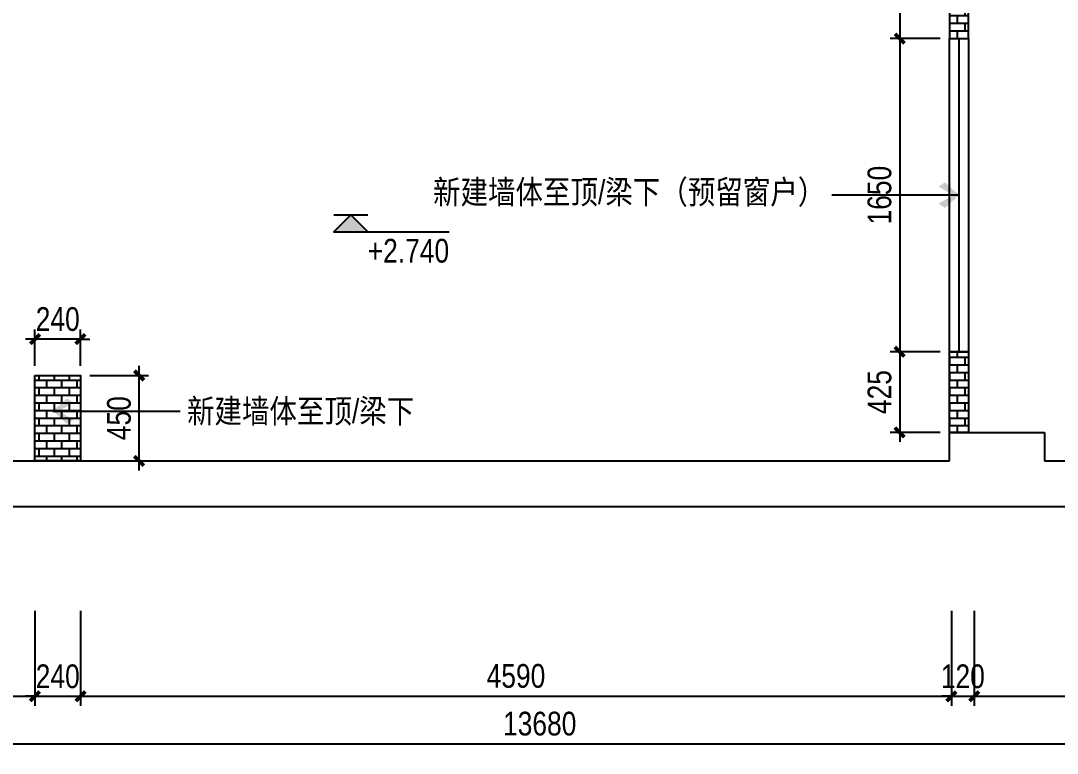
# Model space of a CAD drawing. Extents: x 160245 to 405305, y -111140 to 232735.
# Drawn here: x 319581 to 325044, y 75693 to 79552 of the extents above; entities that cross this region are included whole.
import ezdxf
from ezdxf.enums import TextEntityAlignment as Align

# ---------------------------------------------------------------- set-up
doc = ezdxf.new("R2010")
doc.units = 0
doc.header["$LTSCALE"] = 10
doc.header["$MEASUREMENT"] = 0
doc.layers.get('Defpoints').update_dxf_attribs({"color": 229})
for name, color, linetype in [('P-floorpat地面', 8, 'Continuous'), ('P-N wall 新建隔墙2', 241, 'Continuous'), ('P-O wall 原始墙体', 245, 'Continuous'), ('P-o 原建筑尺寸', 8, 'Continuous')]:
    doc.layers.add(name, color=color, linetype=linetype)
doc.styles.add('PDC DIM', font='PMingLiU-ExtB.ttf', dxfattribs={"width": 0.85})
doc.styles.add('Xref-标准套房C$0$黑体', font='simhei.ttf')
doc.dimstyles.new('PDC-A2', dxfattribs={"dimscale": 0, "dimtxt": 2.5, "dimasz": 1, "dimexe": 1, "dimexo": 1, "dimgap": 0.7, "dimtad": 1, "dimdec": 0, "dimtxsty": 'PDC DIM', "dimblk": 'ARCHTICK', "dimcen": 1, "dimdle": 1, "dimclrd": 8, "dimclre": 8, "dimclrt": 9, "dimadec": 0, "dimazin": 0, "dimtfac": 1, "dimtdec": 0, "dimtix": 1, "dimtmove": 2, "dimatfit": 3, "dimldrblk": 'PDC A2 T R', "dimfxl": 10, "dimfxlon": 1, "dimarcsym": 0})
pattern_1 = [(0, (9438.613, 385738.773), (0, 40), []), (90, (9438.613, 385738.773), (-40, 40), [40, -40])]

# ---------------------------------------------------------------- blocks, each defined once
blk = doc.blocks.new('_ArchTick')
at = {"color": 0, "linetype": 'ByBlock', "const_width": 0.4}
blk.add_lwpolyline([(-0.5, -0.5), (0.5, 0.5)], dxfattribs=at)
blk = doc.blocks.new('*D1548')
at = {"layer": 'Defpoints', "color": 0}
for p in [(319656.5, 76493), (319896.5, 76493), (319896.5, 75993)]:
    blk.add_point(p, dxfattribs=at)
at = {"layer": 'P-o 原建筑尺寸', "color": 8, "lineweight": -2}
for p, q in [((319656.5, 76443), (319656.5, 75943)), ((319896.5, 76443), (319896.5, 75943)), ((319656.5, 75993), (319606.5, 75993)), ((319656.5, 75993), (319896.5, 75993)), ((319896.5, 75993), (319946.5, 75993))]:
    blk.add_line(p, q, dxfattribs=at)
at = {"layer": 'P-o 原建筑尺寸', "color": 8, "lineweight": -2, "xscale": 50, "yscale": 50, "zscale": 50}
blk.add_blockref('_ArchTick', (319656.5, 75993), dxfattribs=at)
at = {"layer": 'P-o 原建筑尺寸', "color": 8, "lineweight": -2, "xscale": 50, "yscale": 50, "zscale": 50, "rotation": 180}
blk.add_blockref('_ArchTick', (319896.5, 75993), dxfattribs=at)
at = {"layer": 'P-o 原建筑尺寸', "color": 9, "insert": (319776.5, 76097.6), "char_height": 125, "attachment_point": 5, "style": 'PDC DIM'}
blk.add_mtext('240', dxfattribs=at)
blk = doc.blocks.new('PDC A2 T R')
at = {"color": 0, "linetype": 'ByBlock'}
blk.add_line((0, 0), (-2, 0), dxfattribs=at)
for points in [[(-2.15, 0.89), (-1.49, 1.35), (-0.6, 0), (0, 0)], [(-2.15, -0.89), (-1.49, -1.35), (-0.6, 0), (0, 0)]]:
    blk.add_solid(points, dxfattribs=at)
blk = doc.blocks.new('*D1549')
at = {"layer": 'Defpoints', "color": 0}
for p in [(319896.5, 76493), (324486.5, 76493), (324486.5, 75993)]:
    blk.add_point(p, dxfattribs=at)
at = {"layer": 'P-o 原建筑尺寸', "color": 8, "lineweight": -2}
for p, q in [((319896.5, 76443), (319896.5, 75943)), ((324486.5, 76443), (324486.5, 75943)), ((319846.5, 75993), (324536.5, 75993))]:
    blk.add_line(p, q, dxfattribs=at)
at = {"layer": 'P-o 原建筑尺寸', "color": 8, "lineweight": -2, "xscale": 50, "yscale": 50, "zscale": 50, "rotation": 180}
blk.add_blockref('_ArchTick', (319896.5, 75993), dxfattribs=at)
at = {"layer": 'P-o 原建筑尺寸', "color": 8, "lineweight": -2, "xscale": 50, "yscale": 50, "zscale": 50}
blk.add_blockref('_ArchTick', (324486.5, 75993), dxfattribs=at)
at = {"layer": 'P-o 原建筑尺寸', "color": 9, "insert": (322191.5, 76099.6), "char_height": 125, "attachment_point": 5, "style": 'PDC DIM'}
blk.add_mtext('4590', dxfattribs=at)
blk = doc.blocks.new('*D1553')
at = {"layer": 'Defpoints', "color": 0}
for p in [(315476.5, 76493), (329156.5, 76418), (329156.5, 75743)]:
    blk.add_point(p, dxfattribs=at)
at = {"layer": 'P-o 原建筑尺寸', "color": 8, "lineweight": -2}
for p, q in [((315476.5, 76243), (315476.5, 75693)), ((329156.5, 76243), (329156.5, 75693)), ((315426.5, 75743), (329206.5, 75743))]:
    blk.add_line(p, q, dxfattribs=at)
at = {"layer": 'P-o 原建筑尺寸', "color": 8, "lineweight": -2, "xscale": 50, "yscale": 50, "zscale": 50, "rotation": 180}
blk.add_blockref('_ArchTick', (315476.5, 75743), dxfattribs=at)
at = {"layer": 'P-o 原建筑尺寸', "color": 8, "lineweight": -2, "xscale": 50, "yscale": 50, "zscale": 50}
blk.add_blockref('_ArchTick', (329156.5, 75743), dxfattribs=at)
at = {"layer": 'P-o 原建筑尺寸', "color": 9, "insert": (322316.5, 75848.4), "char_height": 125, "attachment_point": 5, "style": 'PDC DIM'}
blk.add_mtext('13680', dxfattribs=at)
blk = doc.blocks.new('*D1556')
at = {"layer": 'Defpoints', "color": 0}
for p in [(324486.5, 76493), (324606.5, 76493), (324606.5, 75993)]:
    blk.add_point(p, dxfattribs=at)
at = {"layer": 'P-o 原建筑尺寸', "color": 8, "lineweight": -2}
for p, q in [((324486.5, 76443), (324486.5, 75943)), ((324606.5, 76443), (324606.5, 75943)), ((324486.5, 75993), (324436.5, 75993)), ((324486.5, 75993), (324606.5, 75993)), ((324606.5, 75993), (324656.5, 75993))]:
    blk.add_line(p, q, dxfattribs=at)
at = {"layer": 'P-o 原建筑尺寸', "color": 8, "lineweight": -2, "xscale": 50, "yscale": 50, "zscale": 50}
blk.add_blockref('_ArchTick', (324486.5, 75993), dxfattribs=at)
at = {"layer": 'P-o 原建筑尺寸', "color": 8, "lineweight": -2, "xscale": 50, "yscale": 50, "zscale": 50, "rotation": 180}
blk.add_blockref('_ArchTick', (324606.5, 75993), dxfattribs=at)
at = {"layer": 'P-o 原建筑尺寸', "color": 9, "insert": (324546.5, 76097.6), "char_height": 125, "attachment_point": 5, "style": 'PDC DIM'}
blk.add_mtext('120', dxfattribs=at)
blk = doc.blocks.new('*D1557')
at = {"layer": 'Defpoints', "color": 0}
for p in [(324606.5, 76493), (327786.5, 76493), (327786.5, 75993)]:
    blk.add_point(p, dxfattribs=at)
at = {"layer": 'P-o 原建筑尺寸', "color": 8, "lineweight": -2}
for p, q in [((324606.5, 76443), (324606.5, 75943)), ((327786.5, 76443), (327786.5, 75943)), ((324556.5, 75993), (327836.5, 75993))]:
    blk.add_line(p, q, dxfattribs=at)
at = {"layer": 'P-o 原建筑尺寸', "color": 8, "lineweight": -2, "xscale": 50, "yscale": 50, "zscale": 50, "rotation": 180}
blk.add_blockref('_ArchTick', (324606.5, 75993), dxfattribs=at)
at = {"layer": 'P-o 原建筑尺寸', "color": 8, "lineweight": -2, "xscale": 50, "yscale": 50, "zscale": 50}
blk.add_blockref('_ArchTick', (327786.5, 75993), dxfattribs=at)
at = {"layer": 'P-o 原建筑尺寸', "color": 9, "insert": (326196.5, 76097.6), "char_height": 125, "attachment_point": 5, "style": 'PDC DIM'}
blk.add_mtext('3180', dxfattribs=at)
blk = doc.blocks.new('*D1563')
at = {"layer": 'Defpoints', "color": 0}
for p in [(318086.5, 76493), (319656.5, 76493), (319656.5, 75993)]:
    blk.add_point(p, dxfattribs=at)
at = {"layer": 'P-o 原建筑尺寸', "color": 8, "lineweight": -2}
for p, q in [((318086.5, 76443), (318086.5, 75943)), ((319656.5, 76443), (319656.5, 75943)), ((318036.5, 75993), (319706.5, 75993))]:
    blk.add_line(p, q, dxfattribs=at)
at = {"layer": 'P-o 原建筑尺寸', "color": 8, "lineweight": -2, "xscale": 50, "yscale": 50, "zscale": 50, "rotation": 180}
blk.add_blockref('_ArchTick', (318086.5, 75993), dxfattribs=at)
at = {"layer": 'P-o 原建筑尺寸', "color": 8, "lineweight": -2, "xscale": 50, "yscale": 50, "zscale": 50}
blk.add_blockref('_ArchTick', (319656.5, 75993), dxfattribs=at)
at = {"layer": 'P-o 原建筑尺寸', "color": 9, "insert": (318871.5, 76098.7), "char_height": 125, "attachment_point": 5, "style": 'PDC DIM'}
blk.add_mtext('1570', dxfattribs=at)
blk = doc.blocks.new('A$C37DB5113')
blk.add_hatch(color=256).paths.add_polyline_path([(150, 75), (75, 0), (0, 75)])
for p, q in [((0, 75), (510, 75)), ((0, 75), (75, 0)), ((150, 75), (75, 0)), ((0, 0), (150, 0))]:
    blk.add_line(p, q)
blk.add_lwpolyline([(150, 75), (75, 0), (0, 75), (150, 75)])
at = {"style": 'Xref-标准套房C$0$黑体', "width": 0.8}
blk.add_attdef('%%P0.000', text='', height=105, dxfattribs=at).set_placement((510, 75), align=Align.BOTTOM_RIGHT)
blk = doc.blocks.new('*D1689')
at = {"layer": 'Defpoints', "color": 0}
for p in [(319896.5, 77683), (320205.5, 77683), (319896.5, 77233)]:
    blk.add_point(p, dxfattribs=at)
at = {"layer": 'P-N wall 新建隔墙2', "color": 8, "lineweight": -2}
for p, q in [((319946.5, 77683), (320255.5, 77683)), ((320205.5, 77183), (320205.5, 77733)), ((319946.5, 77233), (320255.5, 77233))]:
    blk.add_line(p, q, dxfattribs=at)
at = {"layer": 'P-N wall 新建隔墙2', "color": 8, "lineweight": -2, "xscale": 50, "yscale": 50, "zscale": 50}
for p, rotation in [((320205.5, 77683), 90), ((320205.5, 77233), 270)]:
    blk.add_blockref('_ArchTick', p, dxfattribs=dict(at, rotation=rotation))
at = {"layer": 'P-N wall 新建隔墙2', "color": 9, "insert": (320099.7, 77458), "char_height": 125, "attachment_point": 5, "rotation": 90, "style": 'PDC DIM'}
blk.add_mtext('450', dxfattribs=at)
blk = doc.blocks.new('*D1690')
at = {"layer": 'Defpoints', "color": 0}
for p in [(319656.5, 77874.9), (319656.5, 77683), (319896.5, 77683)]:
    blk.add_point(p, dxfattribs=at)
at = {"layer": 'P-N wall 新建隔墙2', "color": 8, "lineweight": -2}
for p, q in [((319656.5, 77733), (319656.5, 77924.9)), ((319896.5, 77733), (319896.5, 77924.9)), ((319656.5, 77874.9), (319606.5, 77874.9)), ((319896.5, 77874.9), (319656.5, 77874.9)), ((319896.5, 77874.9), (319946.5, 77874.9))]:
    blk.add_line(p, q, dxfattribs=at)
at = {"layer": 'P-N wall 新建隔墙2', "color": 8, "lineweight": -2, "xscale": 50, "yscale": 50, "zscale": 50}
blk.add_blockref('_ArchTick', (319656.5, 77874.9), dxfattribs=at)
at = {"layer": 'P-N wall 新建隔墙2', "color": 8, "lineweight": -2, "xscale": 50, "yscale": 50, "zscale": 50, "rotation": 180}
blk.add_blockref('_ArchTick', (319896.5, 77874.9), dxfattribs=at)
at = {"layer": 'P-N wall 新建隔墙2', "color": 9, "insert": (319776.5, 77979.5), "char_height": 125, "attachment_point": 5, "style": 'PDC DIM'}
blk.add_mtext('240', dxfattribs=at)
blk = doc.blocks.new('*D1700')
at = {"layer": 'Defpoints', "color": 0}
for p in [(324476.5, 80083), (324213.6, 79458), (324476.5, 79458)]:
    blk.add_point(p, dxfattribs=at)
at = {"layer": 'P-N wall 新建隔墙2', "color": 8, "lineweight": -2}
for p, q in [((324213.6, 80133), (324213.6, 79408)), ((324426.5, 80083), (324163.6, 80083)), ((324426.5, 79458), (324163.6, 79458))]:
    blk.add_line(p, q, dxfattribs=at)
at = {"layer": 'P-N wall 新建隔墙2', "color": 8, "lineweight": -2, "xscale": 50, "yscale": 50, "zscale": 50}
for p, rotation in [((324213.6, 80083), 90), ((324213.6, 79458), 270)]:
    blk.add_blockref('_ArchTick', p, dxfattribs=dict(at, rotation=rotation))
at = {"layer": 'P-N wall 新建隔墙2', "color": 9, "insert": (324107.8, 79770.5), "char_height": 125, "attachment_point": 5, "rotation": 90, "style": 'PDC DIM'}
blk.add_mtext('625', dxfattribs=at)
blk = doc.blocks.new('*D1701')
at = {"layer": 'Defpoints', "color": 0}
for p in [(324476.5, 79458), (324213.6, 77808), (324476.5, 77808)]:
    blk.add_point(p, dxfattribs=at)
at = {"layer": 'P-N wall 新建隔墙2', "color": 8, "lineweight": -2}
for p, q in [((324213.6, 79508), (324213.6, 77758)), ((324426.5, 79458), (324163.6, 79458)), ((324426.5, 77808), (324163.6, 77808))]:
    blk.add_line(p, q, dxfattribs=at)
at = {"layer": 'P-N wall 新建隔墙2', "color": 8, "lineweight": -2, "xscale": 50, "yscale": 50, "zscale": 50}
for p, rotation in [((324213.6, 79458), 90), ((324213.6, 77808), 270)]:
    blk.add_blockref('_ArchTick', p, dxfattribs=dict(at, rotation=rotation))
at = {"layer": 'P-N wall 新建隔墙2', "color": 9, "insert": (324107.8, 78633), "char_height": 125, "attachment_point": 5, "rotation": 90, "style": 'PDC DIM'}
blk.add_mtext('1650', dxfattribs=at)
blk = doc.blocks.new('*D1702')
at = {"layer": 'Defpoints', "color": 0}
for p in [(324476.5, 77808), (324213.6, 77383), (324476.5, 77383)]:
    blk.add_point(p, dxfattribs=at)
at = {"layer": 'P-N wall 新建隔墙2', "color": 8, "lineweight": -2}
for p, q in [((324213.6, 77858), (324213.6, 77333)), ((324426.5, 77808), (324163.6, 77808)), ((324426.5, 77383), (324163.6, 77383))]:
    blk.add_line(p, q, dxfattribs=at)
at = {"layer": 'P-N wall 新建隔墙2', "color": 8, "lineweight": -2, "xscale": 50, "yscale": 50, "zscale": 50}
for p, rotation in [((324213.6, 77808), 90), ((324213.6, 77383), 270)]:
    blk.add_blockref('_ArchTick', p, dxfattribs=dict(at, rotation=rotation))
at = {"layer": 'P-N wall 新建隔墙2', "color": 9, "insert": (324107.8, 77595.5), "char_height": 125, "attachment_point": 5, "rotation": 90, "style": 'PDC DIM'}
blk.add_mtext('425', dxfattribs=at)

msp = doc.modelspace()

# ---------------------------------------------------------------- hatches: boundary and pattern name
at = {"layer": 'P-N wall 新建隔墙2'}
h = msp.add_hatch(dxfattribs=at)
h.set_pattern_fill('AR-B816', color=250, scale=5)
h.set_pattern_definition(pattern_1)
h.paths.add_polyline_path([(327786.5, 79883), (327786.5, 79983), (325616.5, 79983), (325616.5, 79883)])
h.paths.add_polyline_path([(324816.5, 79883), (324816.5, 79983), (324716.5, 79983), (324716.5, 80083), (324476.5, 80083), (324476.5, 79458), (324576.5, 79458), (324576.5, 79883)])
h.paths.add_polyline_path([(324576.5, 77808), (324476.5, 77808), (324476.5, 77383), (324576.5, 77383)])
h = msp.add_hatch(dxfattribs=at)
h.set_pattern_fill('AR-B816', color=250, scale=5)
h.set_pattern_definition(pattern_1)
h.paths.add_polyline_path([(319656.5, 77683), (319896.5, 77683), (319896.5, 77233), (319656.5, 77233)])

# ---------------------------------------------------------------- linework, layer by layer
msp.add_line((324526.5, 77808), (324526.5, 79458), dxfattribs=at)
msp.add_lwpolyline([(324576.5, 79458), (324576.5, 79883), (324816.5, 79883), (324816.5, 79983), (324716.5, 79983), (324716.5, 80083), (324476.5, 80083), (324476.5, 79458), (324576.5, 79458)], dxfattribs=at)
for points in [[(324576.5, 77808), (324476.5, 77808), (324476.5, 79458), (324576.5, 79458)], [(324576.5, 77383), (324476.5, 77383), (324476.5, 77808), (324576.5, 77808)], [(319656.5, 77683), (319896.5, 77683), (319896.5, 77233), (319656.5, 77233)]]:
    msp.add_lwpolyline(points, close=True, dxfattribs=at)
at = {"layer": 'P-O wall 原始墙体'}
for p, q in [((324476.5, 77233), (324476.5, 77383)), ((324476.5, 77383), (324976.5, 77383)), ((324976.5, 77383), (324976.5, 77233)), ((318336.5, 77233), (324476.5, 77233)), ((324976.5, 77233), (327786.5, 77233)), ((315476.5, 76993), (329156.5, 76993))]:
    msp.add_line(p, q, dxfattribs=at)

# ---------------------------------------------------------------- block references
at = {"layer": 'P-floorpat地面'}
ref = msp.add_blockref('A$C37DB5113', (321232.1, 78529.3), dxfattribs=dict(at, xscale=-1.19047619048312, yscale=1.19047619048312, zscale=1.19047619048312, rotation=180))
ref.add_attrib('%%P0.000', '+2.740', dxfattribs={"layer": '0', "height": 125, "style": 'PDC DIM', "width": 0.85}).set_placement((321839.3, 78240.1), align=Align.BOTTOM_RIGHT)

# ---------------------------------------------------------------- texts
at = {"layer": 'P-N wall 新建隔墙2', "color": 9, "char_height": 125, "style": 'PDC DIM'}
for s, insert, attachment_point in [('新建墙体至顶/梁下（预留窗户）', (323821.7, 78570.5), 9), ('新建墙体至顶/梁下', (320457.4, 77557.7), 1)]:
    msp.add_mtext(s, dxfattribs=dict(at, insert=insert, attachment_point=attachment_point))

# ---------------------------------------------------------------- dimensions: what is measured, and where the dimension line sits
at = {"layer": 'P-N wall 新建隔墙2'}
for base, p1, p2, picture, middle in [((324213.6, 79458), (324476.5, 80083), (324476.5, 79458), '*D1700', (324107.8, 79770.5)), ((324213.6, 77808), (324476.5, 79458), (324476.5, 77808), '*D1701', (324107.8, 78633)), ((324213.6, 77383), (324476.5, 77808), (324476.5, 77383), '*D1702', (324107.8, 77595.5)), ((320205.5, 77683), (319896.5, 77233), (319896.5, 77683), '*D1689', (320099.7, 77458))]:
    dim = msp.add_linear_dim(base=base, p1=p1, p2=p2, angle=90, dimstyle='PDC-A2', override={"dimscale": 50}, dxfattribs=at)
    dim.commit()
    dim.dimension.update_dxf_attribs({"geometry": picture, "text_midpoint": middle})
dim = msp.add_linear_dim(base=(319656.5, 77874.9), p1=(319896.5, 77683), p2=(319656.5, 77683), dimstyle='PDC-A2', override={"dimscale": 50}, dxfattribs=at)
dim.commit()
dim.dimension.update_dxf_attribs({"geometry": '*D1690', "text_midpoint": (319776.5, 77979.5)})
at = {"layer": 'P-o 原建筑尺寸'}
for base, p1, p2, picture, middle in [((329156.5, 75743), (315476.5, 76493), (329156.5, 76418), '*D1553', (322316.5, 75848.4)), ((319656.5, 75993), (318086.5, 76493), (319656.5, 76493), '*D1563', (318871.5, 76098.7)), ((319896.5, 75993), (319656.5, 76493), (319896.5, 76493), '*D1548', (319776.5, 76097.6)), ((324486.5, 75993), (319896.5, 76493), (324486.5, 76493), '*D1549', (322191.5, 76099.6)), ((324606.5, 75993), (324486.5, 76493), (324606.5, 76493), '*D1556', (324546.5, 76097.6)), ((327786.5, 75993), (324606.5, 76493), (327786.5, 76493), '*D1557', (326196.5, 76097.6))]:
    dim = msp.add_linear_dim(base=base, p1=p1, p2=p2, dimstyle='PDC-A2', override={"dimscale": 50}, dxfattribs=at)
    dim.commit()
    dim.dimension.update_dxf_attribs({"geometry": picture, "text_midpoint": middle})

# ---------------------------------------------------------------- leaders
at = {"layer": 'P-N wall 新建隔墙2', "annotation_type": 0, "has_hookline": 1}
for points, hookline_direction in [([(324526.5, 78633), (323856.7, 78633)], 1), ([(319751, 77495.2), (320422.4, 77495.2)], 0)]:
    msp.add_leader(points, dimstyle='PDC-A2', override={"dimscale": 50, "dimtad": 0}, dxfattribs=dict(at, hookline_direction=hookline_direction))

doc.saveas('drawing.dxf')
